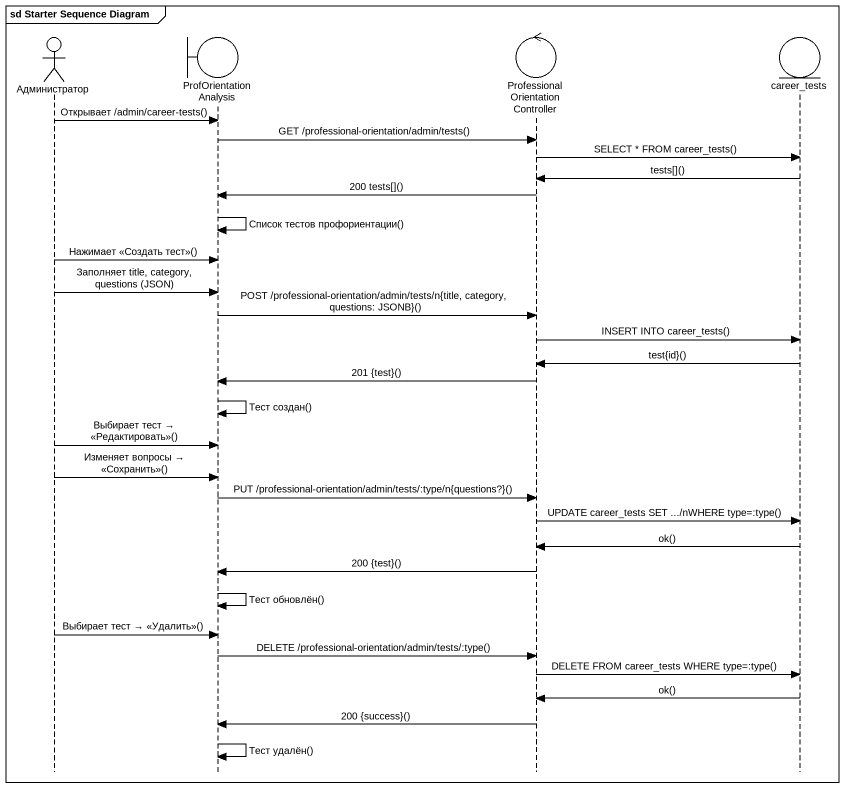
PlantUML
@startuml
mainframe sd Starter Sequence Diagram
hide footbox
actor Администратор
boundary ProfOrientationAnalysis
control "ProfessionalOrientationController" as ProfessionalOrientationContr
entity career_tests

Администратор -> ProfOrientationAnalysis : Открывает /admin/career-tests()
ProfOrientationAnalysis -> ProfessionalOrientationContr : GET /professional-orientation/admin/tests()
ProfessionalOrientationContr -> career_tests : SELECT * FROM career_tests()
career_tests -> ProfessionalOrientationContr : tests[]()
ProfessionalOrientationContr -> ProfOrientationAnalysis : 200 tests[]()
ProfOrientationAnalysis -> ProfOrientationAnalysis : Список тестов профориентации()
Администратор -> ProfOrientationAnalysis : Нажимает <<Создать тест>>()
Администратор -> ProfOrientationAnalysis : Заполняет title, category, questions (JSON)
ProfOrientationAnalysis -> ProfessionalOrientationContr : POST /professional-orientation/admin/tests/n{title, category, questions: JSONB}()
ProfessionalOrientationContr -> career_tests : INSERT INTO career_tests()
career_tests -> ProfessionalOrientationContr : test{id}()
ProfessionalOrientationContr -> ProfOrientationAnalysis : 201 {test}()
ProfOrientationAnalysis -> ProfOrientationAnalysis : Тест создан()
Администратор -> ProfOrientationAnalysis : Выбирает тест → <<Редактировать>>()
Администратор -> ProfOrientationAnalysis : Изменяет вопросы → <<Сохранить>>()
ProfOrientationAnalysis -> ProfessionalOrientationContr : PUT /professional-orientation/admin/tests/:type/n{questions?}()
ProfessionalOrientationContr -> career_tests : UPDATE career_tests SET .../nWHERE type=:type()
career_tests -> ProfessionalOrientationContr : ok()
ProfessionalOrientationContr -> ProfOrientationAnalysis : 200 {test}()
ProfOrientationAnalysis -> ProfOrientationAnalysis : Тест обновлён()
Администратор -> ProfOrientationAnalysis : Выбирает тест → <<Удалить>>()
ProfOrientationAnalysis -> ProfessionalOrientationContr : DELETE /professional-orientation/admin/tests/:type()
ProfessionalOrientationContr -> career_tests : DELETE FROM career_tests WHERE type=:type()
career_tests -> ProfessionalOrientationContr : ok()
ProfessionalOrientationContr -> ProfOrientationAnalysis : 200 {success}()
ProfOrientationAnalysis -> ProfOrientationAnalysis : Тест удалён()
@enduml
